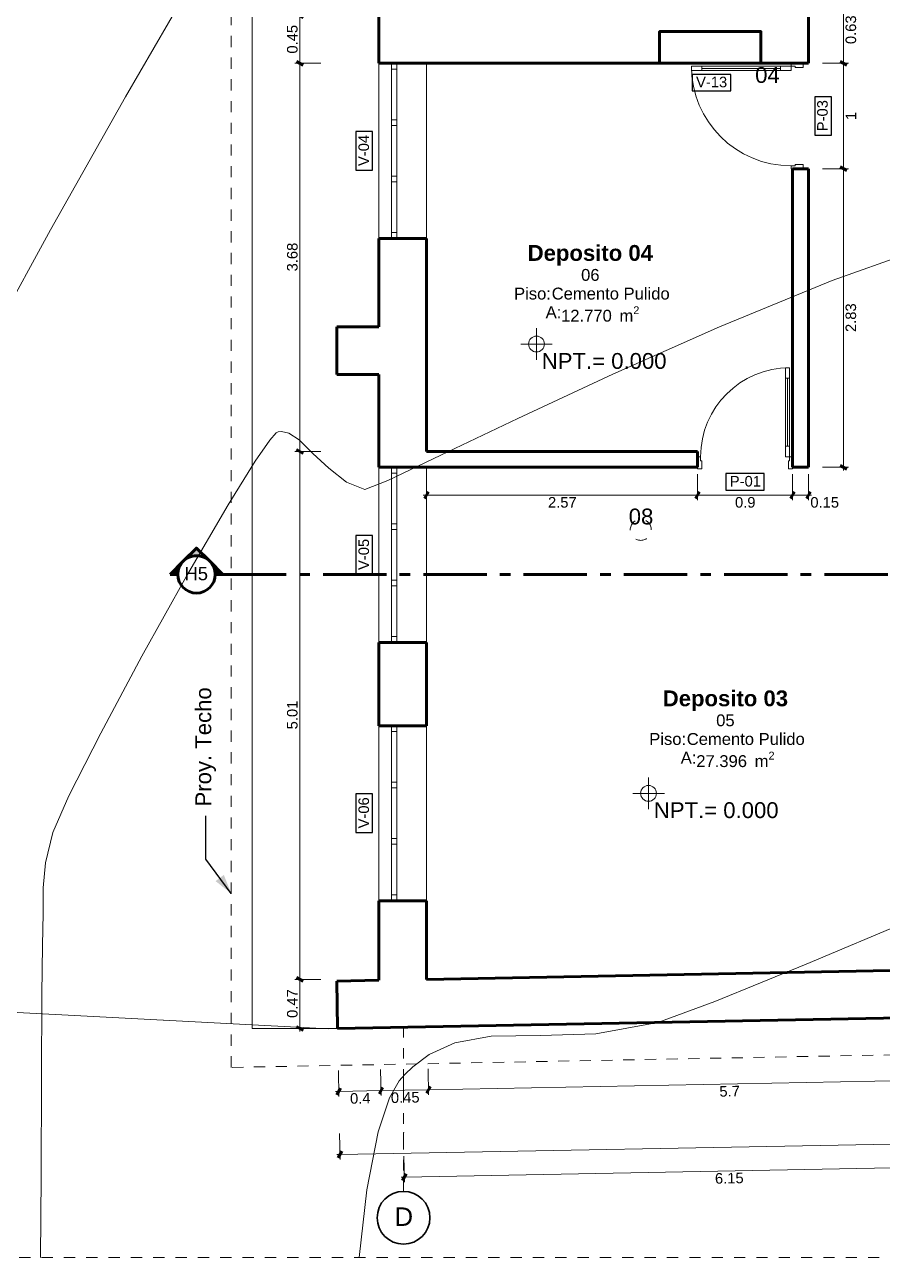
# Model space of a CAD drawing. Header units: metres. Extents: x 48 to 635, y -15 to 39.
# Drawn here: x 207.39 to 215.52, y 3.75 to 15.44 of the extents above; entities that cross this region are included whole.
import ezdxf

# ---------------------------------------------------------------- set-up
doc = ezdxf.new("R2010")
doc.units = ezdxf.units.M
doc.header["$MEASUREMENT"] = 0
for name, pattern in [('Dashed', [0.211667, 0.105833, -0.105833]), ('Dot & Dashed', [0.335139, 0.15875, -0.088194, 0, -0.088194]), ('Hidden Line', [0.15875, 0.105833, -0.052917]), ('Linea punta', [0.85, 0.6, -0.125, 0, -0.125])]:
    doc.linetypes.add(name, pattern=pattern)
for name, color, linetype in [('Annotation - Label', 7, 'Continuous'), ('Dimensioning - General', 7, 'Continuous'), ('Interior - Furniture', 7, 'Continuous'), ('Interior - Lamp', 7, 'Continuous'), ('Marker - Section', 7, 'Continuous'), ('Model Unit - Zone', 7, 'Continuous'), ('Shell - Roof', 7, 'Continuous'), ('Site & Landscape - Terrain', 7, 'Continuous'), ('Structural - Bearing', 7, 'Continuous'), ('Structural - Grid', 7, 'Continuous')]:
    doc.layers.add(name, color=color, linetype=linetype)
doc.styles.add('GENERATED_STYLE_1', font='')
doc.styles.add('GENERATED_STYLE_5', font='')
doc.styles.get('GENERATED_STYLE_1').set_extended_font_data('Arial')
doc.styles.get('GENERATED_STYLE_5').set_extended_font_data('Arial', bold=True)
doc.dimstyles.new('GENERATED_STYLE__1', dxfattribs={"dimtxt": 0.1, "dimasz": 0.0475, "dimexe": 0.18, "dimexo": 0.2, "dimgap": 0.09, "dimtad": 3, "dimzin": 0, "dimdsep": 46, "dimtxsty": 'GENERATED_STYLE_1', "dimblk": 'ARROWHEAD_2', "dimblk1": 'ARROWHEAD_2', "dimblk2": 'ARROWHEAD_2', "dimcen": 0.09, "dimclrd": 256, "dimclre": 256, "dimclrt": 5, "dimazin": 0, "dimtfac": 1, "dimtdec": 4, "dimtmove": 0, "dimatfit": 3, "dimfxl": 1, "dimtolj": 1, "dimtzin": 0, "dimarcsym": 0})
doc.dimstyles.new('GENERATED_STYLE__2', dxfattribs={"dimtxt": 0.1, "dimasz": 0.0475, "dimexe": 0.18, "dimexo": 0.2, "dimgap": 0.09, "dimtad": 1, "dimzin": 0, "dimdsep": 46, "dimtxsty": 'GENERATED_STYLE_1', "dimblk": 'ARROWHEAD_2', "dimblk1": 'ARROWHEAD_2', "dimblk2": 'ARROWHEAD_2', "dimcen": 0.09, "dimclrd": 256, "dimclre": 256, "dimclrt": 5, "dimazin": 0, "dimtfac": 1, "dimtdec": 4, "dimtmove": 0, "dimatfit": 3, "dimfxl": 1, "dimtolj": 1, "dimtzin": 0, "dimarcsym": 0})
doc.dimstyles.new('GENERATED_STYLE__4', dxfattribs={"dimtxt": 0.18, "dimasz": 0.1824, "dimexe": 0.18, "dimexo": 0.0625, "dimgap": 0.09, "dimtad": 0, "dimtih": 1, "dimtoh": 1, "dimdec": 4, "dimzin": 0, "dimdsep": 46, "dimcen": 0.09, "dimadec": 0, "dimazin": 0, "dimtfac": 1, "dimtdec": 4, "dimtmove": 0, "dimatfit": 3, "dimldrblk": 'ARROWHEAD_5', "dimfxl": 1, "dimtolj": 1, "dimtzin": 0, "dimarcsym": 0})
doc.dimstyles.new('GENERATED_STYLE__5', dxfattribs={"dimtxt": 0.1, "dimasz": 0.0475, "dimexe": 0.18, "dimexo": 0.2, "dimgap": 0.09, "dimtad": 3, "dimtih": 1, "dimtoh": 1, "dimzin": 0, "dimdsep": 46, "dimtxsty": 'GENERATED_STYLE_1', "dimblk": 'ARROWHEAD_2', "dimblk1": 'ARROWHEAD_2', "dimblk2": 'ARROWHEAD_2', "dimcen": 0.09, "dimclrd": 256, "dimclre": 256, "dimclrt": 5, "dimazin": 0, "dimtfac": 1, "dimtdec": 4, "dimtmove": 0, "dimatfit": 3, "dimfxl": 1, "dimtolj": 1, "dimtzin": 0, "dimarcsym": 0})

# ---------------------------------------------------------------- blocks, each defined once
blk = doc.blocks.new('*D35', base_point=(152.192, 0))
at = {"layer": 'Dimensioning - General', "color": 151, "linetype": 'Continuous', "lineweight": 20, "true_color": 0x80c2ff}
for p, q in [((210.371, 5.277), (210.367, 5.524)), ((210.771, 5.285), (210.767, 5.532)), ((210.34, 5.324), (210.371, 5.324)), ((210.371, 5.324), (210.77, 5.332)), ((210.77, 5.332), (211.22, 5.34))]:
    blk.add_line(p, q, dxfattribs=at)
at = {"layer": 'Dimensioning - General', "color": 7, "linetype": 'Continuous', "lineweight": 60}
for p, q in [((210.388, 5.356), (210.353, 5.293)), ((210.788, 5.363), (210.753, 5.3))]:
    blk.add_line(p, q, dxfattribs=at)
at = {"layer": 'Dimensioning - General', "color": 5, "lineweight": 25, "insert": (210.478, 5.206), "char_height": 0.1, "attachment_point": 7, "rotation": 1.0914, "style": 'GENERATED_STYLE_1'}
blk.add_mtext('\\A1;{\\pql;\\fArial|b0|i0|c0|p34;0.4}', dxfattribs=at)
blk = doc.blocks.new('ARROWHEAD_2')
at = {"color": 0, "linetype": 'Continuous', "lineweight": 0}
for p, q in [((0, 0), (-1, 0)), ((-0.38, -0.66), (0.38, 0.66))]:
    blk.add_line(p, q, dxfattribs=at)
blk = doc.blocks.new('*D36', base_point=(152.192, 0))
at = {"layer": 'Dimensioning - General', "color": 151, "linetype": 'Continuous', "lineweight": 20, "true_color": 0x80c2ff}
for p, q in [((211.221, 5.293), (211.217, 5.54)), ((211.22, 5.34), (216.92, 5.449)), ((210.77, 5.332), (211.22, 5.34))]:
    blk.add_line(p, q, dxfattribs=at)
at = {"layer": 'Dimensioning - General', "color": 7, "linetype": 'Continuous', "lineweight": 60}
for p, q in [((210.788, 5.363), (210.753, 5.3)), ((211.238, 5.372), (211.203, 5.309))]:
    blk.add_line(p, q, dxfattribs=at)
at = {"layer": 'Dimensioning - General', "color": 5, "lineweight": 25, "insert": (210.865, 5.213), "char_height": 0.1, "attachment_point": 7, "rotation": 1.0914, "style": 'GENERATED_STYLE_1'}
blk.add_mtext('\\A1;{\\pql;\\fArial|b0|i0|c0|p34;0.45}', dxfattribs=at)
blk = doc.blocks.new('*D37', base_point=(152.192, 0))
at = {"layer": 'Dimensioning - General', "color": 151, "linetype": 'Continuous', "lineweight": 20, "true_color": 0x80c2ff}
for p, q in [((216.921, 5.402), (216.917, 5.649)), ((211.22, 5.34), (216.92, 5.449)), ((216.92, 5.449), (217.37, 5.457))]:
    blk.add_line(p, q, dxfattribs=at)
at = {"layer": 'Dimensioning - General', "color": 7, "linetype": 'Continuous', "lineweight": 60}
for p, q in [((216.938, 5.48), (216.903, 5.417)), ((211.238, 5.372), (211.203, 5.309))]:
    blk.add_line(p, q, dxfattribs=at)
at = {"layer": 'Dimensioning - General', "color": 5, "lineweight": 25, "insert": (213.978, 5.273), "char_height": 0.1, "attachment_point": 7, "rotation": 1.0914, "style": 'GENERATED_STYLE_1'}
blk.add_mtext('\\A1;{\\pql;\\fArial|b0|i0|c0|p34;5.7}', dxfattribs=at)
blk = doc.blocks.new('*D49', base_point=(152.192, 0))
at = {"layer": 'Dimensioning - General', "color": 151, "linetype": 'Continuous', "lineweight": 20, "true_color": 0x80c2ff}
for p, q in [((210.201, 6.387), (209.954, 6.387)), ((210.001, 5.921), (210.001, 6.387)), ((210.201, 5.921), (209.954, 5.921)), ((210.001, 5.891), (210.001, 5.921))]:
    blk.add_line(p, q, dxfattribs=at)
at = {"layer": 'Dimensioning - General', "color": 7, "linetype": 'Continuous', "lineweight": 60}
for p, q in [((209.969, 6.405), (210.032, 6.369)), ((209.969, 5.939), (210.032, 5.903))]:
    blk.add_line(p, q, dxfattribs=at)
at = {"layer": 'Dimensioning - General', "color": 5, "lineweight": 25, "insert": (209.981, 6.021), "char_height": 0.1, "attachment_point": 7, "rotation": 90, "style": 'GENERATED_STYLE_1'}
blk.add_mtext('\\A1;{\\pql;\\fArial|b0|i0|c0|p34;0.47}', dxfattribs=at)
blk = doc.blocks.new('*D50', base_point=(152.192, 0))
at = {"layer": 'Dimensioning - General', "color": 151, "linetype": 'Continuous', "lineweight": 20, "true_color": 0x80c2ff}
for p, q in [((210.001, 6.387), (210.001, 11.392)), ((210.201, 6.387), (209.954, 6.387))]:
    blk.add_line(p, q, dxfattribs=at)
at = {"layer": 'Dimensioning - General', "color": 7, "linetype": 'Continuous', "lineweight": 60}
blk.add_line((209.969, 6.405), (210.032, 6.369), dxfattribs=at)
blk = doc.blocks.new('*D51', base_point=(152.192, 0))
at = {"layer": 'Dimensioning - General', "color": 151, "linetype": 'Continuous', "lineweight": 20, "true_color": 0x80c2ff}
for p, q in [((210.201, 11.392), (209.954, 11.392)), ((210.001, 6.387), (210.001, 11.392))]:
    blk.add_line(p, q, dxfattribs=at)
at = {"layer": 'Dimensioning - General', "color": 7, "linetype": 'Continuous', "lineweight": 60}
for p, q in [((209.969, 11.41), (210.032, 11.374)), ((209.969, 6.405), (210.032, 6.369))]:
    blk.add_line(p, q, dxfattribs=at)
at = {"layer": 'Dimensioning - General', "color": 5, "lineweight": 25, "insert": (209.981, 8.757), "char_height": 0.1, "attachment_point": 7, "rotation": 90, "style": 'GENERATED_STYLE_1'}
blk.add_mtext('\\A1;{\\pql;\\fArial|b0|i0|c0|p34;5.01}', dxfattribs=at)
blk = doc.blocks.new('*D52', base_point=(152.192, 0))
at = {"layer": 'Dimensioning - General', "color": 7, "linetype": 'Continuous', "lineweight": 60}
blk.add_line((209.969, 11.41), (210.032, 11.374), dxfattribs=at)
blk = doc.blocks.new('*D53', base_point=(152.192, 0))
at = {"layer": 'Dimensioning - General', "color": 7, "linetype": 'Continuous', "lineweight": 60}
for p, q in [((209.969, 15.09), (210.032, 15.054)), ((209.969, 11.41), (210.032, 11.374))]:
    blk.add_line(p, q, dxfattribs=at)
at = {"layer": 'Dimensioning - General', "color": 151, "linetype": 'Continuous', "lineweight": 20, "true_color": 0x80c2ff}
for p, q in [((210.201, 15.072), (209.954, 15.072)), ((210.001, 11.392), (210.001, 15.072))]:
    blk.add_line(p, q, dxfattribs=at)
at = {"layer": 'Dimensioning - General', "color": 5, "lineweight": 25, "insert": (209.981, 13.099), "char_height": 0.1, "attachment_point": 7, "rotation": 90, "style": 'GENERATED_STYLE_1'}
blk.add_mtext('\\A1;{\\pql;\\fArial|b0|i0|c0|p34;3.68}', dxfattribs=at)
blk = doc.blocks.new('*D54', base_point=(152.192, 0))
at = {"layer": 'Dimensioning - General', "color": 151, "linetype": 'Continuous', "lineweight": 20, "true_color": 0x80c2ff}
for p, q in [((210.201, 15.522), (209.954, 15.522)), ((210.001, 15.072), (210.001, 15.522)), ((210.201, 15.072), (209.954, 15.072))]:
    blk.add_line(p, q, dxfattribs=at)
at = {"layer": 'Dimensioning - General', "color": 7, "linetype": 'Continuous', "lineweight": 60}
for p, q in [((209.969, 15.54), (210.032, 15.504)), ((209.969, 15.09), (210.032, 15.054))]:
    blk.add_line(p, q, dxfattribs=at)
at = {"layer": 'Dimensioning - General', "color": 5, "lineweight": 25, "insert": (209.981, 15.164), "char_height": 0.1, "attachment_point": 7, "rotation": 90, "style": 'GENERATED_STYLE_1'}
blk.add_mtext('\\A1;{\\pql;\\fArial|b0|i0|c0|p34;0.45}', dxfattribs=at)
blk = doc.blocks.new('*D67', base_point=(152.192, 0))
at = {"layer": 'Dimensioning - General', "color": 151, "linetype": 'Continuous', "lineweight": 20, "true_color": 0x80c2ff}
for p, q in [((217.138, 4.829), (217.143, 4.582)), ((210.988, 4.712), (210.993, 4.465)), ((221.832, 4.718), (217.142, 4.629)), ((217.142, 4.629), (210.992, 4.512)), ((210.992, 4.512), (210.962, 4.511))]:
    blk.add_line(p, q, dxfattribs=at)
at = {"layer": 'Dimensioning - General', "color": 7, "linetype": 'Continuous', "lineweight": 60}
for p, q in [((217.125, 4.598), (217.16, 4.661)), ((211.01, 4.544), (210.975, 4.48))]:
    blk.add_line(p, q, dxfattribs=at)
at = {"layer": 'Dimensioning - General', "color": 5, "lineweight": 25, "insert": (213.936, 4.448), "char_height": 0.1, "attachment_point": 7, "rotation": 1.0914, "style": 'GENERATED_STYLE_1'}
blk.add_mtext('\\A1;{\\pql;\\fArial|b0|i0|c0|p34;6.15}', dxfattribs=at)
blk = doc.blocks.new('*D68', base_point=(152.192, 0))
at = {"layer": 'Dimensioning - General', "color": 151, "linetype": 'Continuous', "lineweight": 20, "true_color": 0x80c2ff}
for p, q in [((226.603, 4.988), (226.598, 5.235)), ((210.382, 4.726), (226.602, 5.035)), ((226.602, 5.035), (226.632, 5.035)), ((210.383, 4.679), (210.378, 4.926)), ((210.351, 4.725), (210.382, 4.726))]:
    blk.add_line(p, q, dxfattribs=at)
at = {"layer": 'Dimensioning - General', "color": 7, "linetype": 'Continuous', "lineweight": 60}
for p, q in [((226.584, 5.003), (226.619, 5.066)), ((210.399, 4.757), (210.365, 4.694))]:
    blk.add_line(p, q, dxfattribs=at)
at = {"layer": 'Dimensioning - General', "color": 5, "lineweight": 25, "insert": (218.323, 4.757), "char_height": 0.1, "attachment_point": 7, "rotation": 1.0914, "style": 'GENERATED_STYLE_1'}
blk.add_mtext('\\A1;{\\pql;\\fArial|b0|i0|c0|p34;16.22}', dxfattribs=at)
blk = doc.blocks.new('*D72', base_point=(152.192, 0))
at = {"layer": 'Dimensioning - General', "color": 151, "linetype": 'Continuous', "lineweight": 20, "true_color": 0x80c2ff}
for p, q in [((215.201, 14.072), (214.954, 14.072)), ((215.154, 11.242), (215.154, 14.072)), ((215.201, 11.242), (214.954, 11.242)), ((215.154, 11.212), (215.154, 11.242))]:
    blk.add_line(p, q, dxfattribs=at)
at = {"layer": 'Dimensioning - General', "color": 7, "linetype": 'Continuous', "lineweight": 60}
for p, q in [((215.123, 14.09), (215.185, 14.054)), ((215.123, 11.26), (215.185, 11.224))]:
    blk.add_line(p, q, dxfattribs=at)
at = {"layer": 'Dimensioning - General', "color": 5, "lineweight": 25, "insert": (215.274, 12.524), "char_height": 0.1, "attachment_point": 7, "rotation": 90, "style": 'GENERATED_STYLE_1'}
blk.add_mtext('\\A1;{\\pql;\\fArial|b0|i0|c0|p34;2.83}', dxfattribs=at)
blk = doc.blocks.new('*D73', base_point=(152.192, 0))
at = {"layer": 'Dimensioning - General', "color": 7, "linetype": 'Continuous', "lineweight": 60}
for p, q in [((215.123, 15.09), (215.185, 15.054)), ((215.123, 14.09), (215.185, 14.054))]:
    blk.add_line(p, q, dxfattribs=at)
at = {"layer": 'Dimensioning - General', "color": 151, "linetype": 'Continuous', "lineweight": 20, "true_color": 0x80c2ff}
for p, q in [((215.201, 15.072), (214.954, 15.072)), ((215.154, 14.072), (215.154, 15.072)), ((215.201, 14.072), (214.954, 14.072))]:
    blk.add_line(p, q, dxfattribs=at)
at = {"layer": 'Dimensioning - General', "color": 5, "lineweight": 25, "insert": (215.274, 14.534), "char_height": 0.1, "attachment_point": 7, "rotation": 90, "style": 'GENERATED_STYLE_1'}
blk.add_mtext('\\A1;{\\pql;\\fArial|b0|i0|c0|p34;1}', dxfattribs=at)
blk = doc.blocks.new('*D74', base_point=(152.192, 0))
at = {"layer": 'Dimensioning - General', "color": 151, "linetype": 'Continuous', "lineweight": 20, "true_color": 0x80c2ff}
for p, q in [((215.201, 15.702), (214.954, 15.702)), ((215.154, 15.072), (215.154, 15.702)), ((215.201, 15.072), (214.954, 15.072))]:
    blk.add_line(p, q, dxfattribs=at)
at = {"layer": 'Dimensioning - General', "color": 7, "linetype": 'Continuous', "lineweight": 60}
for p, q in [((215.123, 15.72), (215.185, 15.684)), ((215.123, 15.09), (215.185, 15.054))]:
    blk.add_line(p, q, dxfattribs=at)
at = {"layer": 'Dimensioning - General', "color": 5, "lineweight": 25, "insert": (215.274, 15.254), "char_height": 0.1, "attachment_point": 7, "rotation": 90, "style": 'GENERATED_STYLE_1'}
blk.add_mtext('\\A1;{\\pql;\\fArial|b0|i0|c0|p34;0.63}', dxfattribs=at)
blk = doc.blocks.new('*D77', base_point=(152.192, 0))
at = {"layer": 'Dimensioning - General', "color": 151, "linetype": 'Continuous', "lineweight": 20, "true_color": 0x80c2ff}
for p, q in [((211.201, 10.931), (211.201, 11.178)), ((213.771, 10.931), (213.771, 11.178)), ((211.17, 10.978), (211.201, 10.978)), ((211.201, 10.978), (213.771, 10.978))]:
    blk.add_line(p, q, dxfattribs=at)
at = {"layer": 'Dimensioning - General', "color": 7, "linetype": 'Continuous', "lineweight": 60}
for p, q in [((211.219, 11.009), (211.182, 10.947)), ((213.789, 11.009), (213.752, 10.947))]:
    blk.add_line(p, q, dxfattribs=at)
at = {"layer": 'Dimensioning - General', "color": 5, "lineweight": 25, "insert": (212.353, 10.858), "char_height": 0.1, "attachment_point": 7, "style": 'GENERATED_STYLE_1'}
blk.add_mtext('\\A1;{\\pql;\\fArial|b0|i0|c0|p34;2.57}', dxfattribs=at)
blk = doc.blocks.new('*D78', base_point=(152.192, 0))
at = {"layer": 'Dimensioning - General', "color": 151, "linetype": 'Continuous', "lineweight": 20, "true_color": 0x80c2ff}
for p, q in [((213.771, 10.931), (213.771, 11.178)), ((214.671, 10.931), (214.671, 11.178)), ((213.771, 10.978), (214.671, 10.978))]:
    blk.add_line(p, q, dxfattribs=at)
at = {"layer": 'Dimensioning - General', "color": 7, "linetype": 'Continuous', "lineweight": 60}
for p, q in [((213.789, 11.009), (213.752, 10.947)), ((214.689, 11.009), (214.652, 10.947))]:
    blk.add_line(p, q, dxfattribs=at)
at = {"layer": 'Dimensioning - General', "color": 5, "lineweight": 25, "insert": (214.125, 10.858), "char_height": 0.1, "attachment_point": 7, "style": 'GENERATED_STYLE_1'}
blk.add_mtext('\\A1;{\\pql;\\fArial|b0|i0|c0|p34;0.9}', dxfattribs=at)
blk = doc.blocks.new('*D79', base_point=(152.192, 0))
at = {"layer": 'Dimensioning - General', "color": 151, "linetype": 'Continuous', "lineweight": 20, "true_color": 0x80c2ff}
for p, q in [((214.671, 10.931), (214.671, 11.178)), ((214.821, 10.931), (214.821, 11.178)), ((214.671, 10.978), (214.821, 10.978)), ((214.821, 10.978), (214.851, 10.978))]:
    blk.add_line(p, q, dxfattribs=at)
at = {"layer": 'Dimensioning - General', "color": 7, "linetype": 'Continuous', "lineweight": 60}
for p, q in [((214.689, 11.009), (214.652, 10.947)), ((214.802, 10.947), (214.839, 11.009))]:
    blk.add_line(p, q, dxfattribs=at)
at = {"layer": 'Dimensioning - General', "color": 5, "lineweight": 25, "insert": (214.839, 10.858), "char_height": 0.1, "attachment_point": 7, "style": 'GENERATED_STYLE_1'}
blk.add_mtext('\\A1;{\\pql;\\fArial|b0|i0|c0|p34;0.15}', dxfattribs=at)
blk = doc.blocks.new('ARROWHEAD_5')
at = {"linetype": 'Continuous', "lineweight": 0}
blk.add_hatch(color=0, dxfattribs=at).paths.add_polyline_path([(-1, 0.2679), (0, 0), (-1, -0.2679)])
at = {"color": 0, "linetype": 'Continuous', "lineweight": 0}
blk.add_line((0, 0), (-1, 0), dxfattribs=at)

msp = doc.modelspace()

# ---------------------------------------------------------------- hatches: boundary and pattern name
at = {"layer": 'Marker - Section', "linetype": 'Continuous', "lineweight": 0, "true_color": 0x000000}
for points in [[(208.897, 10.351, -0.414214), (209.147, 10.351), (209.022, 10.476)], [(208.772, 10.226), (208.845, 10.226, -0.198912), (208.897, 10.351)], [(209.272, 10.226), (209.147, 10.351, -0.198912), (209.199, 10.226)]]:
    msp.add_hatch(color=18, dxfattribs=at).paths.add_polyline_path(points)

# ---------------------------------------------------------------- linework, layer by layer
at = {"layer": 'Interior - Furniture', "color": 8, "linetype": 'Dashed', "lineweight": 13}
for p, q in [((209.551, 17.972), (209.551, 5.921)), ((210.751, 12.572), (210.751, 17.522)), ((210.351, 12.122), (210.351, 12.572)), ((210.351, 12.572), (210.751, 12.572)), ((210.751, 12.122), (210.351, 12.122)), ((210.751, 6.379), (210.751, 12.122)), ((210.351, 6.371), (210.751, 6.379)), ((210.359, 5.921), (210.351, 6.371)), ((209.551, 5.921), (210.359, 5.921)), ((200.569, 3.751), (238.069, 3.751))]:
    msp.add_line(p, q, dxfattribs=at)
at = {"layer": 'Interior - Furniture', "color": 8, "linetype": 'Continuous', "lineweight": 13}
for p, q in [((208.35, 14.754), (209.029, 15.929)), ((207.64, 13.493), (208.35, 14.754)), ((206.96, 12.253), (207.64, 13.493)), ((215.047, 13.012), (216.117, 13.396)), ((213.978, 12.574), (215.047, 13.012)), ((212.966, 12.125), (213.978, 12.574)), ((212.067, 11.705), (212.966, 12.125)), ((211.338, 11.356), (212.067, 11.705)), ((209.777, 11.567), (209.795, 11.578)), ((209.795, 11.578), (209.829, 11.582)), ((209.829, 11.582), (209.897, 11.566)), ((209.578, 11.301), (209.717, 11.5)), ((209.717, 11.5), (209.777, 11.567)), ((209.897, 11.566), (209.995, 11.501)), ((209.995, 11.501), (210.123, 11.374)), ((210.123, 11.374), (210.275, 11.234)), ((210.836, 11.118), (211.338, 11.356)), ((209.322, 10.887), (209.578, 11.301)), ((210.275, 11.234), (210.442, 11.101)), ((210.617, 11.032), (210.836, 11.118)), ((210.442, 11.101), (210.617, 11.032)), ((208.927, 10.208), (209.322, 10.887)), ((208.505, 9.45), (208.927, 10.208)), ((208.114, 8.721), (208.505, 9.45)), ((207.813, 8.128), (208.114, 8.721)), ((207.66, 7.779), (207.813, 8.128)), ((207.59, 7.49), (207.66, 7.779)), ((207.569, 7.254), (207.59, 7.49)), ((207.57, 7.013), (207.569, 7.254)), ((207.563, 6.707), (207.57, 7.013)), ((207.555, 6.246), (207.563, 6.707)), ((207.553, 5.456), (207.555, 6.246)), ((226.579, 6.23), (210.359, 5.921)), ((207.551, 4.515), (207.553, 5.456)), ((207.543, 3.751), (207.551, 4.515))]:
    msp.add_line(p, q, dxfattribs=at)
at = {"layer": 'Interior - Furniture', "color": 55, "linetype": 'Continuous', "lineweight": 13, "true_color": 0xa2a233}
for p, q in [((214.39, 15.072), (214.39, 15.069)), ((214.391, 15.072), (214.39, 15.072)), ((214.39, 15.072), (214.39, 15.072)), ((214.391, 15.069), (214.39, 15.069)), ((214.39, 15.069), (214.39, 15.069)), ((214.392, 15.072), (214.391, 15.072)), ((214.392, 15.069), (214.391, 15.069)), ((214.393, 15.072), (214.392, 15.072)), ((214.393, 15.069), (214.392, 15.069)), ((214.395, 15.072), (214.393, 15.072)), ((214.395, 15.069), (214.393, 15.069)), ((214.396, 15.072), (214.395, 15.072)), ((214.396, 15.069), (214.395, 15.069)), ((214.398, 15.072), (214.396, 15.072)), ((214.398, 15.069), (214.396, 15.069)), ((214.4, 15.072), (214.398, 15.072)), ((214.4, 15.069), (214.398, 15.069)), ((214.46, 15.072), (214.4, 15.072)), ((214.4, 15.072), (214.4, 15.069)), ((214.46, 15.069), (214.4, 15.069)), ((214.41, 15.068), (214.41, 15.069)), ((214.41, 15.068), (214.45, 15.068)), ((214.45, 15.068), (214.45, 15.069)), ((214.462, 15.072), (214.46, 15.072)), ((214.46, 15.072), (214.46, 15.069)), ((214.462, 15.069), (214.46, 15.069)), ((214.464, 15.072), (214.462, 15.072)), ((214.464, 15.069), (214.462, 15.069)), ((214.466, 15.072), (214.464, 15.072)), ((214.466, 15.069), (214.464, 15.069)), ((214.467, 15.072), (214.466, 15.072)), ((214.467, 15.069), (214.466, 15.069)), ((214.469, 15.072), (214.467, 15.072)), ((214.469, 15.069), (214.467, 15.069)), ((214.47, 15.072), (214.469, 15.072)), ((214.469, 15.072), (214.469, 15.072)), ((214.47, 15.069), (214.469, 15.069)), ((214.469, 15.069), (214.469, 15.069)), ((214.47, 15.072), (214.47, 15.072)), ((214.47, 15.072), (214.47, 15.069)), ((214.47, 15.069), (214.47, 15.069))]:
    msp.add_line(p, q, dxfattribs=at)
at = {"layer": 'Interior - Furniture', "color": 7, "linetype": 'Continuous', "lineweight": 13}
for p, q in [((212.244, 12.26), (212.244, 12.56)), ((212.094, 12.41), (212.394, 12.41)), ((213.306, 8), (213.306, 8.3)), ((213.156, 8.15), (213.456, 8.15)), ((214.801, 6.532), (215.904, 6.998)), ((213.934, 6.177), (214.801, 6.532)), ((200.569, 6.426), (210.273, 5.919)), ((210.273, 5.919), (200.569, 6.426)), ((210.273, 5.919), (226.579, 6.23)), ((226.579, 6.23), (210.273, 5.919)), ((213.394, 5.979), (213.934, 6.177)), ((212.807, 5.869), (213.394, 5.979)), ((211.469, 5.784), (211.813, 5.847)), ((211.813, 5.847), (212.283, 5.855)), ((212.283, 5.855), (212.807, 5.869)), ((211.226, 5.673), (211.469, 5.784)), ((211.071, 5.558), (211.226, 5.673)), ((210.996, 5.486), (211.071, 5.558)), ((210.852, 5.263), (210.944, 5.424)), ((210.944, 5.424), (210.996, 5.486)), ((210.742, 4.94), (210.852, 5.263)), ((210.635, 4.391), (210.742, 4.94)), ((210.565, 3.751), (210.635, 4.391))]:
    msp.add_line(p, q, dxfattribs=at)
for centre in [(212.244, 12.41), (213.306, 8.15)]:
    msp.add_circle(centre, 0.075, dxfattribs=at)
at = {"layer": 'Interior - Lamp', "color": 2, "linetype": 'Dashed', "lineweight": 13, "true_color": 0xffeb28, "flags": 128}
msp.add_lwpolyline([(213.332, 10.649, 1), (213.132, 10.649, 1)], format="xyb", close=True, dxfattribs=at)
at = {"layer": 'Marker - Section', "color": 7, "linetype": 'Linea punta', "lineweight": 60}
msp.add_line((209.272, 10.226), (227.391, 10.226), dxfattribs=at)
at = {"layer": 'Marker - Section', "color": 7, "linetype": 'Continuous', "lineweight": 60, "flags": 128}
for points in [[(208.897, 10.351, -0.414214), (209.147, 10.351), (209.022, 10.476)], [(208.772, 10.226), (208.845, 10.226, -0.198912), (208.897, 10.351)], [(209.272, 10.226), (209.199, 10.226, 0.198912), (209.147, 10.351)]]:
    msp.add_lwpolyline(points, format="xyb", close=True, dxfattribs=at)
at = {"layer": 'Marker - Section', "color": 7, "linetype": 'Continuous', "lineweight": 60}
msp.add_circle((209.022, 10.226), 0.177, dxfattribs=at)
at = {"layer": 'Shell - Roof', "color": 23, "linetype": 'Hidden Line', "lineweight": 13, "true_color": 0xbf8080, "flags": 128}
for points in [[(209.351, 5.552), (209.351, 18.522)], [(227.371, 5.895), (218.451, 5.725), (209.351, 5.552)]]:
    msp.add_lwpolyline(points, dxfattribs=at)
at = {"layer": 'Site & Landscape - Terrain', "color": 7, "linetype": 'Continuous', "lineweight": 13, "flags": 128}
msp.add_lwpolyline([(215.731, 19.472), (209.551, 19.472), (209.551, 17.972), (209.551, 5.921), (210.359, 5.921), (210.351, 6.371), (210.751, 6.379), (210.751, 12.122), (210.351, 12.122), (210.351, 12.572), (210.751, 12.572), (210.751, 17.522), (210.351, 17.522), (210.351, 17.972), (210.751, 17.972), (210.751, 18.372), (211.201, 18.372), (211.201, 17.972), (216.931, 17.972)], dxfattribs=at)
at = {"layer": 'Structural - Bearing', "color": 7, "linetype": 'Continuous', "lineweight": 60}
for p, q in [((213.411, 15.372), (214.371, 15.372)), ((213.411, 15.072), (213.411, 15.372)), ((214.371, 15.072), (214.371, 15.372)), ((210.751, 15.072), (210.871, 15.072)), ((210.751, 15.072), (210.871, 15.072)), ((210.871, 15.072), (210.921, 15.072)), ((210.871, 15.072), (210.921, 15.072)), ((210.871, 15.072), (210.921, 15.072)), ((210.921, 15.072), (211.201, 15.072)), ((210.921, 15.072), (211.201, 15.072)), ((214.771, 15.072), (214.671, 15.072)), ((214.771, 15.072), (214.671, 15.072)), ((214.771, 15.072), (214.671, 15.072)), ((214.821, 15.072), (214.771, 15.072)), ((214.821, 15.072), (214.771, 15.072)), ((214.771, 14.072), (214.671, 14.072)), ((214.771, 14.072), (214.671, 14.072)), ((214.771, 14.072), (214.671, 14.072)), ((214.821, 14.072), (214.771, 14.072)), ((214.821, 14.072), (214.771, 14.072)), ((210.751, 13.412), (210.871, 13.412)), ((210.751, 13.412), (210.871, 13.412)), ((210.871, 13.412), (210.921, 13.412)), ((210.871, 13.412), (210.921, 13.412)), ((210.871, 13.412), (210.921, 13.412)), ((210.921, 13.412), (211.201, 13.412)), ((210.921, 13.412), (211.201, 13.412)), ((213.771, 11.392), (213.771, 11.342)), ((213.771, 11.392), (213.771, 11.342)), ((213.771, 11.342), (213.771, 11.242)), ((213.771, 11.342), (213.771, 11.242)), ((213.771, 11.342), (213.771, 11.242)), ((214.671, 11.392), (214.671, 11.342)), ((214.671, 11.392), (214.671, 11.342)), ((214.671, 11.342), (214.671, 11.242)), ((214.671, 11.342), (214.671, 11.242)), ((214.671, 11.342), (214.671, 11.242)), ((210.751, 11.242), (210.871, 11.242)), ((210.751, 11.242), (210.871, 11.242)), ((210.871, 11.242), (210.921, 11.242)), ((210.871, 11.242), (210.921, 11.242)), ((210.871, 11.242), (210.921, 11.242)), ((210.921, 11.242), (211.201, 11.242)), ((210.921, 11.242), (211.201, 11.242)), ((210.751, 9.582), (210.871, 9.582)), ((210.751, 9.582), (210.871, 9.582)), ((210.871, 9.582), (210.921, 9.582)), ((210.871, 9.582), (210.921, 9.582)), ((210.871, 9.582), (210.921, 9.582)), ((210.921, 9.582), (211.201, 9.582)), ((210.921, 9.582), (211.201, 9.582)), ((210.751, 8.792), (210.871, 8.792)), ((210.751, 8.792), (210.871, 8.792)), ((210.871, 8.792), (210.921, 8.792)), ((210.871, 8.792), (210.921, 8.792)), ((210.871, 8.792), (210.921, 8.792)), ((210.921, 8.792), (211.201, 8.792)), ((210.921, 8.792), (211.201, 8.792)), ((210.751, 7.132), (210.871, 7.132)), ((210.751, 7.132), (210.871, 7.132)), ((210.871, 7.132), (210.921, 7.132)), ((210.871, 7.132), (210.921, 7.132)), ((210.871, 7.132), (210.921, 7.132)), ((210.921, 7.132), (211.201, 7.132)), ((210.921, 7.132), (211.201, 7.132))]:
    msp.add_line(p, q, dxfattribs=at)
at = {"layer": 'Structural - Bearing', "color": 30, "linetype": 'Continuous', "lineweight": 18, "true_color": 0xff6600}
for p, q in [((210.751, 13.412), (210.751, 15.072)), ((210.871, 15.017), (210.871, 14.537)), ((210.921, 14.537), (210.921, 15.017)), ((211.201, 13.412), (211.201, 15.072)), ((213.712, 15.044), (213.812, 15.044)), ((213.712, 15.004), (213.712, 15.044)), ((213.812, 15.004), (213.712, 15.004)), ((213.812, 15.044), (213.812, 15.004)), ((213.812, 15.024), (214.556, 15.024)), ((214.556, 15.004), (214.556, 15.044)), ((214.556, 15.044), (214.656, 15.044)), ((214.656, 15.004), (214.556, 15.004)), ((214.656, 15.044), (214.656, 15.004)), ((210.871, 14.482), (210.871, 14.002)), ((210.921, 14.002), (210.921, 14.482)), ((210.871, 13.947), (210.871, 13.467)), ((210.921, 13.467), (210.921, 13.947)), ((214.603, 12.086), (214.603, 12.186)), ((214.603, 12.186), (214.643, 12.186)), ((214.643, 12.186), (214.643, 12.086)), ((214.643, 12.086), (214.603, 12.086)), ((214.623, 12.086), (214.623, 11.442)), ((214.603, 11.342), (214.603, 11.442)), ((214.603, 11.442), (214.643, 11.442)), ((214.643, 11.342), (214.603, 11.342)), ((214.643, 11.442), (214.643, 11.342)), ((210.751, 9.582), (210.751, 11.242)), ((211.201, 9.582), (211.201, 11.242)), ((210.871, 11.187), (210.871, 10.707)), ((210.921, 10.707), (210.921, 11.187)), ((210.871, 10.652), (210.871, 10.172)), ((210.921, 10.172), (210.921, 10.652)), ((210.871, 10.117), (210.871, 9.637)), ((210.921, 9.637), (210.921, 10.117)), ((210.751, 7.132), (210.751, 8.792)), ((211.201, 7.132), (211.201, 8.792)), ((210.871, 8.737), (210.871, 8.257)), ((210.921, 8.257), (210.921, 8.737)), ((210.871, 8.202), (210.871, 7.722)), ((210.921, 7.722), (210.921, 8.202)), ((210.871, 7.667), (210.871, 7.187)), ((210.921, 7.187), (210.921, 7.667))]:
    msp.add_line(p, q, dxfattribs=at)
at = {"layer": 'Structural - Bearing', "color": 30, "linetype": 'Continuous', "lineweight": 20, "true_color": 0xff6600}
for p, q in [((210.871, 15.072), (210.871, 15.017)), ((210.871, 15.017), (210.921, 15.017)), ((210.921, 15.017), (210.921, 15.072)), ((214.771, 15.072), (214.656, 15.072)), ((214.656, 15.072), (214.656, 15.044)), ((214.656, 15.044), (214.696, 15.044)), ((214.696, 15.044), (214.696, 15.032)), ((214.696, 15.032), (214.771, 15.032)), ((214.771, 15.032), (214.771, 15.072)), ((210.921, 14.537), (210.871, 14.537)), ((210.871, 14.537), (210.871, 14.497)), ((210.871, 14.497), (210.871, 14.482)), ((210.921, 14.497), (210.921, 14.537)), ((210.921, 14.482), (210.921, 14.497)), ((210.871, 14.482), (210.921, 14.482)), ((214.696, 14.1), (214.656, 14.1)), ((214.656, 14.1), (214.656, 14.072)), ((214.656, 14.072), (214.771, 14.072)), ((214.771, 14.112), (214.696, 14.112)), ((214.696, 14.112), (214.696, 14.1)), ((214.771, 14.072), (214.771, 14.112)), ((210.921, 14.002), (210.871, 14.002)), ((210.871, 14.002), (210.871, 13.987)), ((210.871, 13.987), (210.871, 13.947)), ((210.871, 13.947), (210.921, 13.947)), ((210.921, 13.987), (210.921, 14.002)), ((210.921, 13.947), (210.921, 13.987)), ((210.921, 13.467), (210.871, 13.467)), ((210.871, 13.467), (210.871, 13.412)), ((210.921, 13.412), (210.921, 13.467)), ((213.799, 11.342), (213.771, 11.342)), ((213.771, 11.342), (213.771, 11.227)), ((213.799, 11.302), (213.799, 11.342)), ((214.671, 11.342), (214.643, 11.342)), ((214.643, 11.342), (214.643, 11.302)), ((214.671, 11.227), (214.671, 11.342)), ((210.871, 11.242), (210.871, 11.187)), ((210.921, 11.187), (210.921, 11.242)), ((213.771, 11.227), (213.811, 11.227)), ((213.811, 11.302), (213.799, 11.302)), ((213.811, 11.227), (213.811, 11.302)), ((214.643, 11.302), (214.631, 11.302)), ((214.631, 11.302), (214.631, 11.227)), ((214.631, 11.227), (214.671, 11.227)), ((210.871, 11.187), (210.921, 11.187)), ((210.921, 10.707), (210.871, 10.707)), ((210.871, 10.707), (210.871, 10.667)), ((210.871, 10.667), (210.871, 10.652)), ((210.871, 10.652), (210.921, 10.652)), ((210.921, 10.667), (210.921, 10.707)), ((210.921, 10.652), (210.921, 10.667)), ((210.921, 10.172), (210.871, 10.172)), ((210.871, 10.172), (210.871, 10.157)), ((210.921, 10.157), (210.921, 10.172)), ((210.871, 10.157), (210.871, 10.117)), ((210.871, 10.117), (210.921, 10.117)), ((210.921, 10.117), (210.921, 10.157)), ((210.921, 9.637), (210.871, 9.637)), ((210.871, 9.637), (210.871, 9.582)), ((210.921, 9.582), (210.921, 9.637)), ((210.871, 8.792), (210.871, 8.737)), ((210.921, 8.737), (210.921, 8.792)), ((210.871, 8.737), (210.921, 8.737)), ((210.921, 8.257), (210.871, 8.257)), ((210.871, 8.257), (210.871, 8.217)), ((210.871, 8.217), (210.871, 8.202)), ((210.871, 8.202), (210.921, 8.202)), ((210.921, 8.217), (210.921, 8.257)), ((210.921, 8.202), (210.921, 8.217)), ((210.921, 7.722), (210.871, 7.722)), ((210.871, 7.722), (210.871, 7.707)), ((210.921, 7.707), (210.921, 7.722)), ((210.871, 7.707), (210.871, 7.667)), ((210.871, 7.667), (210.921, 7.667)), ((210.921, 7.667), (210.921, 7.707)), ((210.921, 7.187), (210.871, 7.187)), ((210.871, 7.187), (210.871, 7.132)), ((210.921, 7.132), (210.921, 7.187))]:
    msp.add_line(p, q, dxfattribs=at)
at = {"layer": 'Structural - Bearing', "color": 21, "linetype": 'Continuous', "lineweight": 18, "true_color": 0xff9955}
msp.add_line((213.411, 15.072), (214.371, 15.072), dxfattribs=at)
at = {"layer": 'Structural - Bearing', "color": 161, "linetype": 'Continuous', "lineweight": 25, "true_color": 0x40a5ff}
for p, q in [((213.718, 14.81), (214.084, 14.81)), ((215.038, 14.39), (215.038, 14.755)), ((210.691, 14.06), (210.691, 14.425)), ((214.038, 11.025), (214.403, 11.025)), ((210.691, 10.23), (210.691, 10.595)), ((210.691, 7.78), (210.691, 8.145))]:
    msp.add_line(p, q, dxfattribs=at)
at = {"layer": 'Structural - Bearing', "color": 7, "linetype": 'Continuous', "lineweight": 60, "flags": 128}
for points in [[(210.751, 17.522), (210.751, 15.072)], [(214.821, 15.072), (214.821, 15.522)], [(211.201, 15.072), (213.411, 15.072)], [(214.371, 15.072), (214.671, 15.072)], [(214.671, 14.072), (214.671, 11.392)], [(214.821, 11.242), (214.821, 14.072)], [(210.751, 13.412), (210.751, 12.572)], [(211.201, 11.392), (211.201, 13.412)], [(210.751, 12.572), (210.351, 12.572)], [(210.351, 12.572), (210.351, 12.122)], [(210.351, 12.122), (210.751, 12.122)], [(210.751, 12.122), (210.751, 11.242)], [(213.771, 11.392), (211.201, 11.392)], [(211.201, 11.242), (213.771, 11.242)], [(214.821, 11.242), (214.671, 11.242)], [(210.751, 9.582), (210.751, 8.792)], [(211.201, 8.792), (211.201, 9.582)], [(210.751, 7.132), (210.751, 6.379)], [(211.201, 6.387), (211.201, 7.132)], [(216.901, 6.496), (211.201, 6.387)], [(210.751, 6.379), (210.351, 6.371)], [(210.351, 6.371), (210.359, 5.921)], [(210.359, 5.921), (218.87, 6.083)]]:
    msp.add_lwpolyline(points, dxfattribs=at)
at = {"layer": 'Structural - Bearing', "color": 123, "linetype": 'Continuous', "lineweight": 20, "true_color": 0x71cebe, "flags": 128}
msp.add_lwpolyline([(216.901, 6.496), (211.201, 6.387), (211.201, 11.242), (213.771, 11.242), (213.771, 11.392), (211.201, 11.392), (211.201, 15.072), (214.821, 15.072), (214.821, 17.524), (225.721, 17.522)], dxfattribs=at)
at = {"layer": 'Structural - Bearing', "color": 7, "linetype": 'Continuous', "lineweight": 60, "flags": 128}
msp.add_lwpolyline([(213.411, 15.072), (213.411, 15.372), (214.371, 15.372), (214.371, 15.072)], close=True, dxfattribs=at)
at = {"layer": 'Structural - Bearing', "color": 161, "linetype": 'Continuous', "lineweight": 25, "true_color": 0x40a5ff, "flags": 128}
for points in [[(213.718, 14.81), (214.084, 14.81), (214.084, 14.967), (213.718, 14.967)], [(215.038, 14.39), (215.038, 14.755), (214.881, 14.755), (214.881, 14.39)], [(210.691, 14.06), (210.691, 14.425), (210.533, 14.425), (210.533, 14.06)], [(214.038, 11.025), (214.403, 11.025), (214.403, 11.182), (214.038, 11.182)], [(210.691, 10.23), (210.691, 10.595), (210.533, 10.595), (210.533, 10.23)], [(210.691, 7.78), (210.691, 8.145), (210.533, 8.145), (210.533, 7.78)]]:
    msp.add_lwpolyline(points, close=True, dxfattribs=at)
at = {"layer": 'Structural - Bearing', "color": 30, "linetype": 'Continuous', "lineweight": 18, "true_color": 0xff6600, "flags": 128}
for points in [[(213.812, 15.044), (214.556, 15.044), (214.556, 15.024), (213.812, 15.024)], [(213.812, 15.024), (214.556, 15.024), (214.556, 15.004), (213.812, 15.004)], [(214.623, 12.086), (214.623, 11.442), (214.603, 11.442), (214.603, 12.086)], [(214.643, 12.086), (214.643, 11.442), (214.623, 11.442), (214.623, 12.086)]]:
    msp.add_lwpolyline(points, close=True, dxfattribs=at)
at = {"layer": 'Structural - Bearing', "color": 123, "linetype": 'Continuous', "lineweight": 20, "true_color": 0x71cebe, "flags": 128}
msp.add_lwpolyline([(214.821, 11.242), (214.671, 11.242), (214.671, 14.072), (214.821, 14.072)], close=True, dxfattribs=at)
at = {"layer": 'Structural - Bearing', "color": 30, "linetype": 'Continuous', "lineweight": 18, "true_color": 0xff6600}
for centre, radius, start, end in [((214.656, 15.044), 0.944, 180, 270), ((214.643, 11.342), 0.844, 90, 180)]:
    msp.add_arc(centre, radius, start, end, dxfattribs=at)
at = {"layer": 'Structural - Grid', "color": 104, "linetype": 'Dot & Dashed', "lineweight": 13, "true_color": 0x029e21}
for p, q in [((210.984, 5.377), (210.984, 5.933)), ((210.984, 5.377), (210.984, 4.933)), ((210.984, 4.933), (210.984, 4.377))]:
    msp.add_line(p, q, dxfattribs=at)
at = {"layer": 'Structural - Grid', "color": 7, "linetype": 'Continuous', "lineweight": 35}
msp.add_circle((210.984, 4.127), 0.25, dxfattribs=at)
at = {"layer": 'Structural - Grid', "color": 104, "linetype": 'Dot & Dashed', "lineweight": 13, "true_color": 0x029e21}
msp.add_point((210.984, 4.933), dxfattribs=at)
msp.add_point((210.984, 4.933), dxfattribs=at)

# ---------------------------------------------------------------- texts
at = {"layer": 'Annotation - Label', "color": 5, "linetype": 'Continuous', "lineweight": 25, "char_height": 0.15, "style": 'GENERATED_STYLE_1'}
for s, insert, attachment_point in [('\\A1;{\\pql;\\fArial|b0|i0|c0|p34;04}', (214.316, 15.036), 1), ('\\A1;{\\pql;\\fArial|b0|i0|c0|p34;08}', (213.118, 10.698), 7)]:
    msp.add_mtext(s, dxfattribs=dict(at, insert=insert, attachment_point=attachment_point))
at = {"layer": 'Annotation - Label', "color": 5, "linetype": 'Continuous', "lineweight": 25, "insert": (209.109, 8.026), "char_height": 0.15, "attachment_point": 4, "rotation": 90, "style": 'GENERATED_STYLE_1'}
msp.add_mtext('\\A1;{\\pql;\\fArial|b0|i0|c0|p34;Proy. \\fArial|b0|i0|c0|p34;Techo}', dxfattribs=at)
at = {"layer": 'Interior - Furniture', "color": 7, "lineweight": 13, "char_height": 0.15, "attachment_point": 1, "style": 'GENERATED_STYLE_1'}
for insert in [(212.294, 12.325), (213.356, 8.066)]:
    msp.add_mtext('\\A1;{\\pql;\\fArial|b0|i0|c0|p34;NPT.= 0.000}', dxfattribs=dict(at, insert=insert))
at = {"layer": 'Marker - Section', "color": 7, "lineweight": 60, "insert": (209.131, 10.169), "char_height": 0.125, "attachment_point": 9, "style": 'GENERATED_STYLE_1'}
msp.add_mtext('\\A1;{\\pqr;\\pt0;\\fArial|b0|i0|c0|p34;H5}', dxfattribs=at)
at = {"layer": 'Model Unit - Zone', "color": 7, "lineweight": 13, "char_height": 0.15, "attachment_point": 2, "style": 'GENERATED_STYLE_5'}
for s, insert in [('\\A1;{\\pqc;\\pt0;\\fArial|b1|i0|c0|p34;Deposito 04}', (212.754, 13.349)), ('\\A1;{\\pqc;\\pt0;\\fArial|b1|i0|c0|p34;}', (213.337, 13.383)), ('\\A1;{\\pqc;\\pt0;\\fArial|b1|i0|c0|p34;Deposito 03}', (214.034, 9.126)), ('\\A1;{\\pqc;\\pt0;\\fArial|b1|i0|c0|p34;}', (214.617, 9.16))]:
    msp.add_mtext(s, dxfattribs=dict(at, insert=insert))
at = {"layer": 'Model Unit - Zone', "color": 5, "lineweight": 25, "char_height": 0.1125, "attachment_point": 2, "style": 'GENERATED_STYLE_1'}
for s, insert in [('\\A1;{\\pqc;\\pt0;\\fArial|b0|i0|c0|p34;06}', (212.754, 13.122)), ('\\A1;{\\pqc;\\pt0;\\fArial|b0|i0|c0|p34;}', (212.839, 13.147)), ('\\A1;{\\pqc;\\pt0;\\fArial|b0|i0|c0|p34;Piso: }', (212.206, 12.945)), ('\\A1;{\\pqc;\\pt0;\\fArial|b0|i0|c0|p34;Cemento Pulido}', (212.947, 12.945)), ('\\A1;{\\pqc;\\pt0;\\fArial|b0|i0|c0|p34;A: }', (212.405, 12.768)), ('\\A1;{\\pqc;\\pt0,2.3;\\fArial|b0|i0|c0|p34;12.770\\fArial|b0|i0|c0|p34;\\A1{\\H.66x;\\S^  ;}\\fArial|b0|i0|c0|p34; m\\fArial|b0|i0|c0|p34;\\A1{\\H.66x;\\S2^  ;}}', (212.848, 12.768)), ('\\A1;{\\pqc;\\pt0;\\fArial|b0|i0|c0|p34;05}', (214.034, 8.899)), ('\\A1;{\\pqc;\\pt0;\\fArial|b0|i0|c0|p34;}', (214.12, 8.925)), ('\\A1;{\\pqc;\\pt0;\\fArial|b0|i0|c0|p34;Piso: }', (213.487, 8.722)), ('\\A1;{\\pqc;\\pt0;\\fArial|b0|i0|c0|p34;Cemento Pulido}', (214.227, 8.722)), ('\\A1;{\\pqc;\\pt0;\\fArial|b0|i0|c0|p34;A: }', (213.685, 8.545)), ('\\A1;{\\pqc;\\pt0,2.3;\\fArial|b0|i0|c0|p34;27.396\\fArial|b0|i0|c0|p34;\\A1{\\H.66x;\\S^  ;}\\fArial|b0|i0|c0|p34; m\\fArial|b0|i0|c0|p34;\\A1{\\H.66x;\\S2^  ;}}', (214.129, 8.545))]:
    msp.add_mtext(s, dxfattribs=dict(at, insert=insert))
at = {"layer": 'Structural - Bearing', "color": 7, "lineweight": 13, "char_height": 0.1, "attachment_point": 7, "style": 'GENERATED_STYLE_1'}
for s, insert in [('\\A1;{\\pql;\\pt0;\\fArial|b0|i0|c0|p34;V-13}', (213.756, 14.843)), ('\\A1;{\\pql;\\pt0;\\fArial|b0|i0|c0|p34;P-01}', (214.076, 11.058))]:
    msp.add_mtext(s, dxfattribs=dict(at, insert=insert))
at = {"layer": 'Structural - Bearing', "color": 7, "lineweight": 13, "char_height": 0.1, "attachment_point": 7, "rotation": 90, "style": 'GENERATED_STYLE_1'}
for s, insert in [('\\A1;{\\pql;\\pt0;\\fArial|b0|i0|c0|p34;P-03}', (215.005, 14.428)), ('\\A1;{\\pql;\\pt0;\\fArial|b0|i0|c0|p34;V-04}', (210.658, 14.098)), ('\\A1;{\\pql;\\pt0;\\fArial|b0|i0|c0|p34;V-05}', (210.658, 10.268)), ('\\A1;{\\pql;\\pt0;\\fArial|b0|i0|c0|p34;V-06}', (210.658, 7.818))]:
    msp.add_mtext(s, dxfattribs=dict(at, insert=insert))
at = {"layer": 'Structural - Grid', "color": 7, "lineweight": 13, "insert": (210.898, 4.137), "char_height": 0.175, "attachment_point": 4, "style": 'GENERATED_STYLE_1'}
msp.add_mtext('\\A1;{\\pql;\\pt0;\\fArial|b0|i0|c0|p34;D}', dxfattribs=at)

# ---------------------------------------------------------------- dimensions: what is measured, and where the dimension line sits
at = {"layer": 'Dimensioning - General', "color": 151, "linetype": 'Continuous', "lineweight": 20, "true_color": 0x80c2ff}
for base, p1, p2, angle, dimstyle, picture, middle, turn in [((215.154, 15.702), (214.821, 15.072), (214.821, 15.702), 90, 'GENERATED_STYLE__1', '*D74', (215.224, 15.384), 90), ((210.001, 15.522), (211.201, 15.072), (211.201, 15.522), 90, 'GENERATED_STYLE__2', '*D54', (209.931, 15.294), 90), ((210.001, 15.072), (211.201, 11.392), (211.201, 15.072), 90, 'GENERATED_STYLE__2', '*D53', (209.931, 13.229), 90), ((215.154, 15.072), (214.821, 14.072), (214.821, 15.072), 90, 'GENERATED_STYLE__1', '*D73', (215.224, 14.573), 90), ((215.154, 14.072), (214.821, 11.242), (214.821, 14.072), 90, 'GENERATED_STYLE__1', '*D72', (215.224, 12.654), 90), ((210.0007, 11.3924), (211.2005, 6.3872), (211.2005, 11.3924), 90, 'GENERATED_STYLE__2', '*D51', (209.9307, 8.8866), 90), ((210.000678978, 11.392373628), (211.200532938, 11.392373628), (211.200532938, 11.392373628), 90, 'GENERATED_STYLE__2', '*D52', (209.930678978, 11.392548377), 90), ((210.000678978, 6.387193298), (211.200532938, 6.387193298), (211.200532938, 6.387193298), 90, 'GENERATED_STYLE__2', '*D50', (209.930678978, 6.387368047), 90), ((216.92, 5.449), (211.201, 6.387), (216.901, 6.496), 1.0914, 'GENERATED_STYLE__1', '*D37', (214.068, 5.325), 1.0914), ((210.001, 6.387), (210.359, 5.921), (211.201, 6.387), 90, 'GENERATED_STYLE__2', '*D49', (209.931, 6.151), 90), ((210.77, 5.332), (210.359, 5.921), (210.751, 6.379), 1.0914, 'GENERATED_STYLE__1', '*D35', (210.569, 5.258), 1.0914), ((211.22, 5.34), (210.751, 6.379), (211.201, 6.387), 1.0914, 'GENERATED_STYLE__1', '*D36', (210.994, 5.266), 1.0914), ((226.602, 5.035), (210.359, 5.921), (226.579, 6.23), 1.0914, 'GENERATED_STYLE__1', '*D68', (218.49, 4.81), 1.0914), ((210.992, 4.512), (217.134, 5.05), (210.984, 4.933), 181.0914, 'GENERATED_STYLE__1', '*D67', (214.065, 4.5), 1.0914)]:
    dim = msp.add_linear_dim(base=base, p1=p1, p2=p2, angle=angle, dimstyle=dimstyle, dxfattribs=at)
    dim.commit()
    dim.dimension.update_dxf_attribs({"geometry": picture, "text_midpoint": middle, "dimtype": 160, "text_rotation": turn})
for base, p1, p2, picture, middle in [((213.771, 10.978), (211.201, 11.242), (213.771, 11.242), '*D77', (212.482, 10.908)), ((214.671, 10.978), (213.771, 11.242), (214.671, 11.242), '*D78', (214.217, 10.908)), ((214.821, 10.978), (214.671, 11.242), (214.821, 11.242), '*D79', (214.968, 10.908))]:
    dim = msp.add_linear_dim(base=base, p1=p1, p2=p2, dimstyle='GENERATED_STYLE__5', dxfattribs=at)
    dim.commit()
    dim.dimension.update_dxf_attribs({"geometry": picture, "text_midpoint": middle, "dimtype": 160})

# ---------------------------------------------------------------- leaders
at = {"layer": 'Annotation - Label', "color": 151, "linetype": 'Continuous', "lineweight": 20, "true_color": 0x80c2ff, "annotation_type": 0, "has_hookline": 1, "hookline_direction": 0, "text_width": 1.105, "horizontal_direction": (0, 1, 0)}
msp.add_leader([(209.351, 7.201), (209.109, 7.526), (209.109, 7.936)], dimstyle='GENERATED_STYLE__4', dxfattribs=at)

doc.saveas('drawing.dxf')
